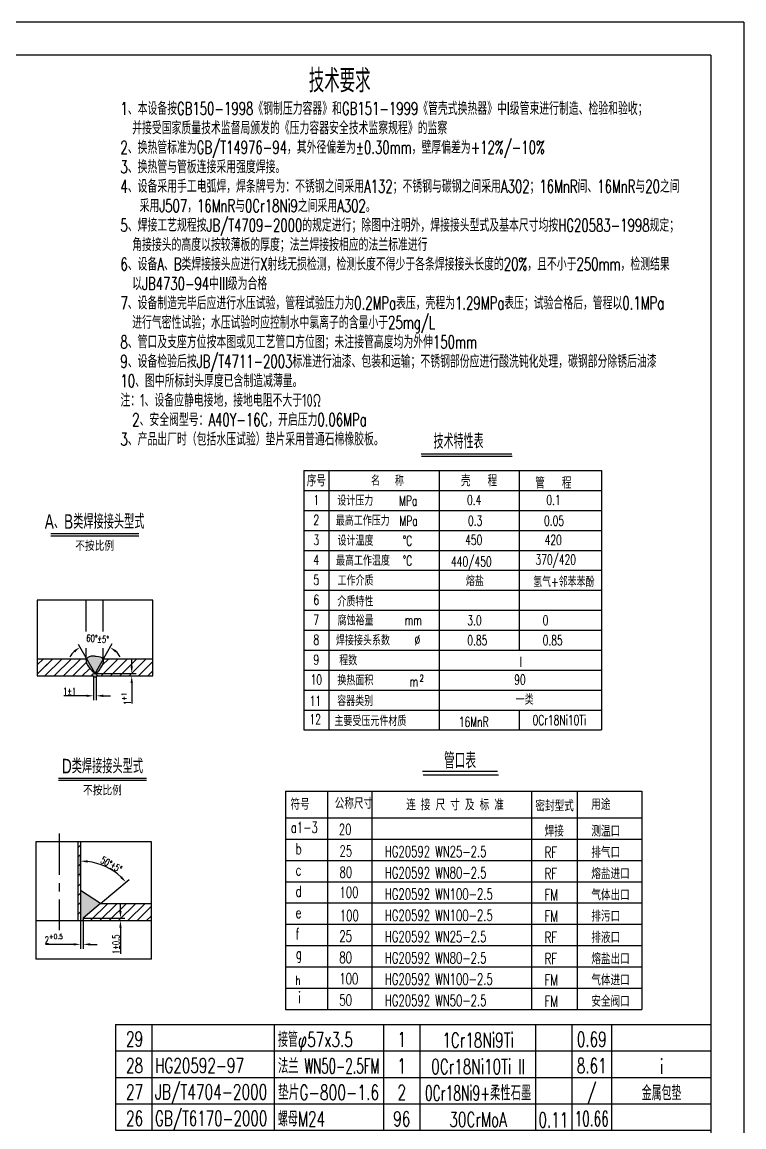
# Model space of a CAD drawing. Header units: millimetres. Extents: x -150 to 6150, y -150 to 8760.
# Drawn here: x 2876 to 6150, y 3750 to 8760 of the extents above; entities that cross this region are included whole.
import ezdxf
from ezdxf.enums import TextEntityAlignment as Align

# ---------------------------------------------------------------- set-up
doc = ezdxf.new("R2010")
doc.units = ezdxf.units.MM
doc.header["$LTSCALE"] = 150
doc.linetypes.add('CENTER', pattern=[2, 1.25, -0.25, 0.25, -0.25])
for name, color, linetype in [('1轮廓实线层', 7, 'Continuous'), ('2', 3, 'Continuous'), ('2细线层', 4, 'Continuous'), ('3中心线层', 1, 'CENTER'), ('6文字层', 3, 'Continuous'), ('图框层', 7, 'Continuous')]:
    doc.layers.add(name, color=color, linetype=linetype)
doc.styles.add('HZ', font='txt', dxfattribs={"width": 0.7, "bigfont": 'hztxt'})
doc.styles.add('PC_TEXTSTYLE', font='romans.shx', dxfattribs={"width": 0.8, "bigfont": 'hzfs.shx'})
doc.styles.get("Standard").update_dxf_attribs({"font": 'thenor.shx', "width": 0.7070000000000001, "bigfont": 'hztxt.shx'})
doc.dimstyles.get("Standard").update_dxf_attribs({"dimtxt": 0.18, "dimasz": 0.18, "dimexe": 0.18, "dimexo": 0.0625, "dimgap": 0.09, "dimtad": 0, "dimtih": 1, "dimtoh": 1, "dimdec": 4, "dimzin": 0, "dimdsep": 46, "dimtxsty": 'Standard', "dimcen": 0.09, "dimadec": 0, "dimazin": 0, "dimtfac": 1, "dimtdec": 4, "dimtofl": 0, "dimtmove": 0, "dimatfit": 3, "dimfxl": 0, "dimtolj": 1, "dimtzin": 0, "dimarcsym": 0})
pattern_1 = [(44.99999999999999, (1426.3847195424, 3355.153282677625), (-21.21320343559642, 21.21320343559642), [])]
pattern_2 = [(44.99999999999999, (1426.3847195424, 3180.067477538728), (-21.21320343559642, 21.21320343559642), [])]

# ---------------------------------------------------------------- blocks, each defined once
blk = doc.blocks.new('*D20')
at = {"layer": '6文字层', "color": 0, "lineweight": -2}
for p, q in [((3141.611759178416, 4885.855468946763), (3141.611759178416, 4975.814129428009)), ((3232.408558145849, 4763.753275850198), (3362.42285504023, 4872.848224422047))]:
    blk.add_line(p, q, dxfattribs=at)
blk.add_arc((3141.611759178416, 4687.565715324549), 268.2484141034595, 46.83901091652065, 83.16098908347917, dxfattribs=at)
at = {"layer": '6文字层', "color": 0}
for points in [[(3173.236672647691, 4948.581613095133), (3173.872898838392, 4959.229288616676), (3141.611759178416, 4955.814129428009)], [(3328.981069048897, 4886.901161005108), (3321.233434695826, 4879.569589569946), (3347.10196617785, 4859.992472228316)]]:
    blk.add_solid(points, dxfattribs=at)
at = {"layer": 'Defpoints', "color": 0}
for p in [(3218.546271512912, 4944.544882730926), (3141.611759178416, 4885.855468946763), (3232.408558145849, 4763.753275850198), (3141.611759178417, 4685.673526987194), (3153.371759178422, 4697.433526987199)]:
    blk.add_point(p, dxfattribs=at)
at = {"layer": '6文字层', "color": 0, "insert": (3281.264749181447, 4939.724773492945), "char_height": 32, "attachment_point": 5, "rotation": 331.0210460069051, "style": 'HZ'}
blk.add_mtext('\\A1;50°%%p5%%d', dxfattribs=at)
blk = doc.blocks.new('*D21')
at = {"layer": '6文字层', "color": 0, "lineweight": -2}
for p, q in [((3141.611759178416, 4685.673526987193), (3141.611759178416, 4558.075280238918)), ((3153.371759178418, 4685.673526987193), (3153.371759178418, 4558.075280238918)), ((3109.611759178416, 4578.075280238918), (2982.502425845083, 4578.075280238918)), ((3185.371759178418, 4578.075280238918), (3217.371759178418, 4578.075280238918))]:
    blk.add_line(p, q, dxfattribs=at)
at = {"layer": '6文字层', "color": 0}
for points in [[(3109.611759178416, 4583.408613572251), (3109.611759178416, 4572.741946905585), (3141.611759178416, 4578.075280238918)], [(3185.371759178418, 4583.408613572251), (3185.371759178418, 4572.741946905585), (3153.371759178418, 4578.075280238918)]]:
    blk.add_solid(points, dxfattribs=at)
at = {"layer": 'Defpoints', "color": 0}
for p in [(3141.611759178416, 4685.673526987193), (3153.371759178418, 4685.673526987193), (3153.371759178418, 4578.075280238918)]:
    blk.add_point(p, dxfattribs=at)
at = {"layer": '6文字层', "color": 0, "insert": (3019.915759178416, 4598.075280238918), "char_height": 32, "attachment_point": 5, "style": 'HZ'}
blk.add_mtext('\\A1;\\A1;2{\\H0.7x;\\S+0.5^  ;}', dxfattribs=at)
blk = doc.blocks.new('*D22')
at = {"layer": '6文字层', "color": 0, "lineweight": -2}
for p, q in [((3322.389198238437, 4729.433526987194), (3322.389198238437, 4761.433526987194)), ((3153.371759178418, 4697.433526987194), (3342.389198238437, 4697.433526987194)), ((3153.371759178418, 4685.673526987195), (3342.389198238437, 4685.673526987195)), ((3322.389198238437, 4653.673526987195), (3322.389198238437, 4535.273526987196))]:
    blk.add_line(p, q, dxfattribs=at)
at = {"layer": '6文字层', "color": 0}
for points in [[(3317.055864905103, 4729.433526987194), (3327.72253157177, 4729.433526987194), (3322.389198238437, 4697.433526987194)], [(3317.055864905103, 4653.673526987195), (3327.72253157177, 4653.673526987195), (3322.389198238437, 4685.673526987195)]]:
    blk.add_solid(points, dxfattribs=at)
at = {"layer": 'Defpoints', "color": 0}
for p in [(3153.371759178418, 4697.433526987194), (3153.371759178418, 4685.673526987195), (3322.389198238437, 4685.673526987195)]:
    blk.add_point(p, dxfattribs=at)
at = {"layer": '6文字层', "color": 0, "insert": (3302.389198238436, 4578.473526987196), "char_height": 32, "attachment_point": 5, "rotation": 90, "style": 'HZ'}
blk.add_mtext('\\A1;1%%p0.5', dxfattribs=at)
blk = doc.blocks.new('*D25')
at = {"layer": '6文字层', "color": 0}
for start, end in [(133.4253442109788, 146.850688421958), (33.14931157804217, 46.57465578902143)]:
    blk.add_arc((3207.339143112839, 5807.04165041937), 136.8803670278274, start, end, dxfattribs=at)
for points in [[(3110.058089473785, 5910.72927851343), (3116.434649058293, 5902.178415069135), (3138.898959598926, 5925.583525544806)], [(3298.243637167385, 5902.178415069135), (3304.620196751893, 5910.72927851343), (3275.779326626752, 5925.583525544807)]]:
    blk.add_solid(points, dxfattribs=at)
at = {"layer": 'Defpoints', "color": 0}
for p in [(3131.698376865016, 5938.055300684043), (3183.570116820076, 5941.842497103531), (3285.330878175338, 5942.127298118073), (3207.339143112838, 5807.041650419373), (3207.33914311284, 5807.041650419373)]:
    blk.add_point(p, dxfattribs=at)
at = {"layer": '6文字层', "color": 0, "insert": (3218.958954828103, 5963.491097636314), "char_height": 32, "attachment_point": 5, "rotation": 355.75232752284853, "style": 'HZ'}
blk.add_mtext('\\A1;60°%%p5%%d', dxfattribs=at)
blk = doc.blocks.new('*D23')
at = {"layer": '6文字层', "color": 0, "lineweight": -2}
for p, q in [((3200.549503947169, 5795.281650419374), (3200.549503947169, 5685.208232749217)), ((3212.645570124737, 5795.281650419374), (3212.645570124737, 5685.208232749217)), ((3168.549503947169, 5705.208232749217), (3065.669503947169, 5705.208232749217)), ((3244.645570124737, 5705.208232749217), (3276.645570124737, 5705.208232749217))]:
    blk.add_line(p, q, dxfattribs=at)
at = {"layer": '6文字层', "color": 0}
for points in [[(3168.549503947169, 5710.54156608255), (3168.549503947169, 5699.874899415884), (3200.549503947169, 5705.208232749217)], [(3244.645570124737, 5710.54156608255), (3244.645570124737, 5699.874899415884), (3212.645570124737, 5705.208232749217)]]:
    blk.add_solid(points, dxfattribs=at)
at = {"layer": 'Defpoints', "color": 0}
for p in [(3200.549503947169, 5795.281650419374), (3212.645570124737, 5795.281650419374), (3212.645570124737, 5705.208232749217)]:
    blk.add_point(p, dxfattribs=at)
at = {"layer": '6文字层', "color": 0, "insert": (3092.069503947169, 5725.208232749217), "char_height": 32, "attachment_point": 5, "style": 'HZ'}
blk.add_mtext('\\A1;1%%p1', dxfattribs=at)
blk = doc.blocks.new('*D24')
at = {"layer": '6文字层', "color": 0, "lineweight": -2}
for p, q in [((3373.662346496184, 5839.041650419374), (3373.662346496184, 5871.041650419374)), ((3207.339143112838, 5807.041650419374), (3393.662346496184, 5807.041650419374)), ((3212.645570124737, 5795.281650419374), (3393.662346496184, 5795.281650419374)), ((3373.662346496184, 5763.281650419374), (3373.662346496184, 5670.257650419372))]:
    blk.add_line(p, q, dxfattribs=at)
at = {"layer": '6文字层', "color": 0}
for points in [[(3368.329013162851, 5839.041650419374), (3378.995679829517, 5839.041650419374), (3373.662346496184, 5807.041650419374)], [(3368.329013162851, 5763.281650419374), (3378.995679829517, 5763.281650419374), (3373.662346496184, 5795.281650419374)]]:
    blk.add_solid(points, dxfattribs=at)
at = {"layer": 'Defpoints', "color": 0}
for p in [(3207.339143112838, 5807.041650419374), (3212.645570124737, 5795.281650419374), (3373.662346496184, 5795.281650419374)]:
    blk.add_point(p, dxfattribs=at)
at = {"layer": '6文字层', "color": 0, "insert": (3353.662346496183, 5692.177650419373), "char_height": 32, "attachment_point": 5, "rotation": 90, "style": 'HZ'}
blk.add_mtext('\\A1;\\A1;1{\\H0.7x;\\S+1^  ;}', dxfattribs=at)
blk = doc.blocks.new('PC_MXB_BLOCK')
at = {"layer": '1轮廓实线层'}
for p, q in [((-180, 8), (-180, 0)), ((0, 8), (0, 0))]:
    blk.add_line(p, q, dxfattribs=at)
at = {"layer": '2细线层'}
for p, q in [((-180, 8), (0, 8)), ((-169, 8), (-169, 0)), ((-132, 8), (-132, 0)), ((-99, 8), (-99, 0)), ((-88, 8), (-88, 0)), ((-53, 8), (-53, 0)), ((-42, 8), (-42, 0)), ((-30, 8), (-30, 0)), ((-180, 0), (0, 0))]:
    blk.add_line(p, q, dxfattribs=at)
at = {"layer": '6文字层', "style": 'PC_TEXTSTYLE'}
for tag, width, p, p2 in [('序号', 0.7691821412910099, (-178.381729678601, 1.348885681267234), (-170.0882707492356, 1.348885681267234)), ('代号', 3.147730039833859, (-168.0468040277006, 1.348885681267234), (-134.1074177566207, 1.348885681267234)), ('名称', 2.802424335372611, (-130.8666991322458, 1.195475967014261), (-100.2758790357279, 1.195475967014261)), ('数量', 0.8174486364448815, (-97.88330074551823, 1.195475967014261), (-88.9965819057511, 1.195475967014261)), ('材料', 2.943328368291708, (-86.43310534086368, 1.010341638648811), (-54.30419914243191, 1.010341638648811)), ('单重', 0.8540383451204607, (-52.20750697209508, 0.8871421990031365), (-42.99911333015268, 0.8871421990031365)), ('总重', 0.958887548135068, (-41.19507323250889, 1.265572583556576), (-30.85617679766642, 1.265572583556576)), ('备注', 2.494074276313303, (-28.60888357640226, 1.024654073362427), (-1.161719634597944, 1.024654073362427))]:
    blk.add_attdef(tag, text='', height=4.5, dxfattribs=dict(at, width=width)).set_placement(p, p2, align=Align.FIT)

msp = doc.modelspace()

# ---------------------------------------------------------------- hatches: boundary and pattern name
at = {"layer": '6文字层'}
h = msp.add_hatch(color=256, dxfattribs=at)
edge = h.paths.add_edge_path()
edge.add_spline(control_points=[(3169.049418254195, 5873.361399282377), (3166.76725848611, 5869.624735944683), (3164.214776279066, 5856.443962908646), (3177.791608047355, 5838.05863036927), (3190.099930052817, 5818.847910370503), (3202.637046790285, 5810.261876963707), (3207.339143112838, 5807.041650419372)], knot_values=[0, 3.154809746774845e-12, 3.154809746774845e-12, 3.154809746774845e-12, 10.98771302971859, 30.44278948806231, 53.94810803514863, 68.05455141981783, 68.05455141981783, 68.05455141981783, 68.05455141981783], degree=3, periodic=0)
edge.add_line((3207.339143112838, 5807.041650419373), (3169.049418254193, 5873.361399282377))
edge = h.paths.add_edge_path()
edge.add_spline(control_points=[(3207.339143112838, 5807.041650419372), (3210.559031074537, 5808.488476562445), (3221.086318450803, 5813.218813385588), (3232.552914130906, 5829.954223811401), (3243.752666211831, 5848.320883568466), (3247.646105797292, 5866.423998249694), (3244.848063294298, 5872.009005910719)], knot_values=[134.8898861824993, 134.8898861824993, 134.8898861824993, 134.8898861824993, 143.6362195241106, 163.4856527653898, 182.7210368270611, 200.893721919839, 200.8937219198524, 200.8937219198524, 200.8937219198524], degree=3, periodic=0)
edge.add_line((3244.848063294302, 5872.009005910712), (3207.33914311284, 5807.041650419374))
h = msp.add_hatch(color=256, dxfattribs=at)
edge = h.paths.add_edge_path()
edge.add_spline(control_points=[(3169.049418254195, 5873.361399282377), (3166.76725848611, 5869.624735944683), (3164.214776279066, 5856.443962908646), (3177.791608047355, 5838.05863036927), (3190.099930052817, 5818.847910370503), (3202.637046790285, 5810.261876963707), (3207.339143112838, 5807.041650419372)], knot_values=[0, 3.154809746774845e-12, 3.154809746774845e-12, 3.154809746774845e-12, 10.98771302971859, 30.44278948806231, 53.94810803514863, 68.05455141981783, 68.05455141981783, 68.05455141981783, 68.05455141981783], degree=3, periodic=0)
edge.add_line((3207.339143112838, 5807.041650419373), (3169.049418254193, 5873.361399282377))
edge = h.paths.add_edge_path()
edge.add_spline(control_points=[(3207.339143112838, 5807.041650419372), (3210.559031074537, 5808.488476562445), (3221.086318450803, 5813.218813385588), (3232.552914130906, 5829.954223811401), (3243.752666211831, 5848.320883568466), (3247.646105797292, 5866.423998249694), (3244.848063294298, 5872.009005910719)], knot_values=[134.8898861824993, 134.8898861824993, 134.8898861824993, 134.8898861824993, 143.6362195241106, 163.4856527653898, 182.7210368270611, 200.893721919839, 200.8937219198524, 200.8937219198524, 200.8937219198524], degree=3, periodic=0)
edge.add_line((3244.848063294302, 5872.009005910712), (3207.33914311284, 5807.041650419374))
h = msp.add_hatch(color=256, dxfattribs=at)
edge = h.paths.add_edge_path()
edge.add_spline(control_points=[(3244.848063294296, 5872.009005910723), (3240.52022484832, 5880.64754905314), (3217.460461090204, 5882.071985846308), (3193.291728434715, 5886.85014785604), (3174.271828213261, 5881.912241384382), (3169.049418254197, 5873.361399282378)], knot_values=[68.05455141981466, 68.0545514198281, 68.0545514198281, 68.0545514198281, 96.162932592379, 109.7460102995851, 134.8898861825096, 134.8898861825127, 134.8898861825127, 134.8898861825127], degree=3, periodic=0)
edge.add_line((3169.049418254195, 5873.361399282378), (3207.33914311284, 5807.041650419371))
edge.add_line((3207.33914311284, 5807.041650419372), (3244.848063294306, 5872.009005910718))
edge = h.paths.add_edge_path()
edge.add_spline(control_points=[(3207.33914311284, 5807.041650419372), (3201.358673447177, 5806.104193845724), (3188.146149773702, 5804.0330910955), (3204.871093665251, 5782.843806320326), (3221.662719987448, 5799.482275007956), (3211.919337473926, 5804.624418401433), (3207.33914311284, 5807.041650419372)], knot_values=[0, 0, 0, 0, 11.63054612352835, 25.6951167021051, 37.4576255463491, 47.89198801582724, 47.89198801582724, 47.89198801582724, 47.89198801582724], degree=3, periodic=0)
h = msp.add_hatch(color=256, dxfattribs=at)
edge = h.paths.add_edge_path()
edge.add_spline(control_points=[(3244.848063294296, 5872.009005910723), (3240.52022484832, 5880.64754905314), (3217.460461090204, 5882.071985846308), (3193.291728434715, 5886.85014785604), (3174.271828213261, 5881.912241384382), (3169.049418254197, 5873.361399282378)], knot_values=[68.05455141981466, 68.0545514198281, 68.0545514198281, 68.0545514198281, 96.162932592379, 109.7460102995851, 134.8898861825096, 134.8898861825127, 134.8898861825127, 134.8898861825127], degree=3, periodic=0)
edge.add_line((3169.049418254195, 5873.361399282378), (3207.33914311284, 5807.041650419371))
edge.add_line((3207.33914311284, 5807.041650419372), (3244.848063294306, 5872.009005910718))
edge = h.paths.add_edge_path()
edge.add_spline(control_points=[(3207.33914311284, 5807.041650419372), (3201.358673447177, 5806.104193845724), (3188.146149773702, 5804.0330910955), (3204.871093665251, 5782.843806320326), (3221.662719987448, 5799.482275007956), (3211.919337473926, 5804.624418401433), (3207.33914311284, 5807.041650419372)], knot_values=[0, 0, 0, 0, 11.63054612352835, 25.6951167021051, 37.4576255463491, 47.89198801582724, 47.89198801582724, 47.89198801582724, 47.89198801582724], degree=3, periodic=0)
h = msp.add_hatch(dxfattribs=at)
h.set_pattern_fill('ANSI31', color=256, scale=240, style=0)
h.set_pattern_definition(pattern_1)
edge = h.paths.add_edge_path()
edge.add_line((3129.851759178418, 4860.759332126089), (3141.611759178417, 4860.759332126089))
edge.add_line((3141.611759178416, 4860.759332126089), (3141.611759178416, 5060.941274085658))
edge.add_spline(control_points=[(3141.611759178416, 5060.941274085659), (3137.685686123052, 5059.79747687192), (3133.759613067686, 5058.65367965818), (3129.851759178418, 5057.488075459933)], knot_values=[0, 0, 0, 0, 19.79579985092745, 19.79579985092745, 19.79579985092745, 19.79579985092745], degree=3, periodic=0)
edge.add_line((3129.851759178418, 5057.488075459933), (3129.851759178418, 4860.759332126089))
h = msp.add_hatch(dxfattribs=at)
h.set_pattern_fill('ANSI31', color=256, scale=240, style=0)
h.set_pattern_definition(pattern_1)
edge = h.paths.add_edge_path()
edge.add_line((3129.851759178418, 4860.759332126089), (3141.611759178417, 4860.759332126089))
edge.add_line((3141.611759178416, 4860.759332126089), (3141.611759178416, 5060.941274085658))
edge.add_spline(control_points=[(3141.611759178416, 5060.941274085659), (3137.685686123052, 5059.79747687192), (3133.759613067686, 5058.65367965818), (3129.851759178418, 5057.488075459933)], knot_values=[0, 0, 0, 0, 19.79579985092745, 19.79579985092745, 19.79579985092745, 19.79579985092745], degree=3, periodic=0)
edge.add_line((3129.851759178418, 5057.488075459933), (3129.851759178418, 4860.759332126089))
h = msp.add_hatch(dxfattribs=at)
h.set_pattern_fill('ANSI31', color=256, scale=240, style=0)
h.set_pattern_definition(pattern_2)
edge = h.paths.add_edge_path()
edge.add_line((3129.851759178418, 4685.673526987193), (3141.611759178417, 4685.673526987193))
edge.add_line((3141.611759178416, 4685.673526987193), (3141.611759178416, 4885.855468946762))
edge.add_spline(control_points=[(3141.611759178416, 4885.855468946762), (3137.685686123052, 4884.711671733024), (3133.759613067686, 4883.567874519284), (3129.851759178418, 4882.402270321038)], knot_values=[0, 0, 0, 0, 19.79579985092745, 19.79579985092745, 19.79579985092745, 19.79579985092745], degree=3, periodic=0)
edge.add_line((3129.851759178418, 4882.402270321038), (3129.851759178418, 4685.673526987193))
h = msp.add_hatch(dxfattribs=at)
h.set_pattern_fill('ANSI31', color=256, scale=240, style=0)
h.set_pattern_definition(pattern_2)
edge = h.paths.add_edge_path()
edge.add_line((3129.851759178418, 4685.673526987193), (3141.611759178417, 4685.673526987193))
edge.add_line((3141.611759178416, 4685.673526987193), (3141.611759178416, 4885.855468946762))
edge.add_spline(control_points=[(3141.611759178416, 4885.855468946762), (3137.685686123052, 4884.711671733024), (3133.759613067686, 4883.567874519284), (3129.851759178418, 4882.402270321038)], knot_values=[0, 0, 0, 0, 19.79579985092745, 19.79579985092745, 19.79579985092745, 19.79579985092745], degree=3, periodic=0)
edge.add_line((3129.851759178418, 4882.402270321038), (3129.851759178418, 4685.673526987193))
msp.add_hatch(color=256, dxfattribs=at).paths.add_polyline_path([(3141.611759178418, 4685.673526987193), (3153.371759178418, 4685.673526987193), (3153.371759178419, 4697.433526987194), (3232.40855814585, 4763.753275850198), (3141.611759178416, 4822.742874741939)])
msp.add_hatch(color=256, dxfattribs=at).paths.add_polyline_path([(3141.611759178418, 4685.673526987193), (3153.371759178418, 4685.673526987193), (3153.371759178419, 4697.433526987194), (3232.40855814585, 4763.753275850198), (3141.611759178416, 4822.742874741939)])

# ---------------------------------------------------------------- linework, layer by layer
at = {"layer": '1轮廓实线层'}
for q in [(0, 8610), (6000, 0)]:
    msp.add_line((6000, 8610), q, dxfattribs=at)
at = {"layer": '2细线层'}
for q in [(-150, 8760), (6150, -150)]:
    msp.add_line((6150, 8760), q, dxfattribs=at)
at = {"layer": '3中心线层'}
msp.add_line((3045.21952508937, 5080.927351975514), (3045.21952508937, 4642.999208977837), dxfattribs=at)
msp.add_line((3045.21952508937, 5080.927351975514), (3045.21952508937, 4642.999208977837), dxfattribs=at)
at = {"layer": '6文字层'}
for p, q in [((4686.099087706304, 6801.596117246169), (5096.92022861295, 6801.596117246169)), ((4688.014811680425, 6792.024248117606), (5098.835952587071, 6792.024248117606)), ((4154.185057617156, 6726.743783146068), (5504.114671694717, 6726.743783146068)), ((4154.185057617156, 6726.743783146068), (4154.185057617174, 5550.178526905896)), ((4267.316332255635, 6726.743783146068), (4267.316332255653, 5550.178526905896)), ((4767.885586298324, 6726.743783146068), (4767.885586298324, 5550.178526905896)), ((5131.162286739891, 6726.743783146068), (5131.162286739891, 6002.703625459812)), ((5504.114671694717, 6726.743783146068), (5504.114671694717, 5550.178526905896)), ((4154.185057617156, 6636.238763435285), (5504.114671694717, 6636.238763435285)), ((4154.185057617156, 6545.733743724502), (5504.114671694717, 6545.733743724502)), ((3006.201694775255, 6441.13236961903), (3405.70789568721, 6441.13236961903)), ((3006.201694775255, 6441.13236961903), (3405.70789568721, 6441.13236961903)), ((3006.201694775255, 6431.028162483275), (3405.70789568721, 6431.028162483275)), ((4154.185057617156, 6455.228724013718), (5504.114671694717, 6455.228724013718)), ((4154.185057617156, 6364.723704302935), (5504.114671694717, 6364.723704302935)), ((4154.185057617156, 6274.218684592152), (5504.114671694717, 6274.218684592152)), ((4154.185057617156, 6183.713664881369), (5504.114671694717, 6183.713664881379)), ((3469.335186840622, 6138.152389706794), (2945.182737950985, 6138.152389706794)), ((2945.182737950985, 6138.152389706794), (2945.182737950984, 5795.281650419372)), ((2945.182737950985, 6138.152389706794), (2945.182737950984, 5795.281650419372)), ((3167.027065063754, 5997.23478558517), (3167.027065063755, 6138.152389706794)), ((3244.848063294317, 5997.23478558517), (3244.848063294317, 6138.152389706794)), ((3469.335186840622, 5795.281650419372), (3469.335186840622, 6138.152389706794)), ((3469.335186840622, 5795.281650419372), (3469.335186840622, 6138.152389706794)), ((4154.185057617156, 6093.208645170596), (5504.114671694717, 6093.208645170596)), ((4154.185057617156, 6002.703625459812), (5504.114671694717, 6002.703625459812)), ((5131.162286739891, 6002.703625459812), (5131.162286739891, 5912.198605749029)), ((3207.339143112838, 5807.041650419373), (3131.698376865016, 5938.055300684042)), ((3207.339143112838, 5807.041650419373), (3131.698376865016, 5938.055300684042)), ((3167.027065063754, 5868.705935885124), (3167.027065063754, 5920.569946311052)), ((3207.33914311284, 5807.041650419373), (3285.330878175338, 5942.127298118073)), ((3207.33914311284, 5807.041650419373), (3285.330878175338, 5942.127298118073)), ((3244.848063294317, 5872.009005910738), (3244.848063294317, 5920.569946311052)), ((4154.185057617156, 5912.198605749029), (5504.114671694717, 5912.198605749029)), ((2945.182737950985, 5803.074914245378), (3015.469222987988, 5873.361399282381)), ((2945.182737950985, 5873.361399282381), (3169.049418254197, 5873.361399282381)), ((2945.182737950985, 5845.501321116569), (2973.042816116794, 5873.361399282381)), ((2968.864446379204, 5826.756622673598), (3015.469222987988, 5873.361399282381)), ((2968.864446379204, 5873.361399282381), (3169.049418254197, 5873.361399282381)), ((2968.864446379204, 5869.183029544791), (2973.042816116794, 5873.361399282381)), ((2979.815880996172, 5795.281650419373), (3057.89562985918, 5873.361399282381)), ((2979.815880996172, 5795.281650419373), (3057.89562985918, 5873.361399282381)), ((3022.242287867365, 5795.281650419373), (3100.322036730372, 5873.361399282381)), ((3022.242287867365, 5795.281650419373), (3100.322036730372, 5873.361399282381)), ((3064.668694738558, 5795.281650419372), (3142.748443601566, 5873.361399282381)), ((3064.668694738558, 5795.281650419372), (3142.748443601566, 5873.361399282381)), ((3234.374322223331, 5795.281650419373), (3312.454071086338, 5873.361399282381)), ((3234.374322223331, 5795.281650419373), (3312.454071086338, 5873.361399282381)), ((3240.188895201371, 5843.522630268608), (3270.027664215144, 5873.361399282381)), ((3240.188895201371, 5843.522630268608), (3270.027664215144, 5873.361399282381)), ((3244.037928835491, 5873.361399282381), (3469.335186840622, 5873.361399282381)), ((3244.037928835491, 5873.361399282381), (3453.091465816745, 5873.361399282381)), ((3276.800729094522, 5795.281650419372), (3354.880477957531, 5873.361399282381)), ((3276.800729094522, 5795.281650419372), (3354.880477957531, 5873.361399282381)), ((3319.227135965713, 5795.281650419372), (3397.306884828723, 5873.361399282381)), ((3319.227135965713, 5795.281650419372), (3397.306884828723, 5873.361399282381)), ((3361.653542836909, 5795.281650419373), (3439.733291699914, 5873.361399282381)), ((3361.653542836909, 5795.281650419373), (3439.733291699914, 5873.361399282381)), ((3107.09510160975, 5795.281650419373), (3167.296307134079, 5855.482855943702)), ((3107.09510160975, 5795.281650419373), (3167.296307134079, 5855.482855943702)), ((3149.521508480943, 5795.281650419373), (3183.543852648793, 5829.303994587222)), ((3149.521508480943, 5795.281650419373), (3183.543852648793, 5829.303994587222)), ((3404.0799497081, 5795.281650419373), (3469.335186840622, 5860.536887551895)), ((3446.506356579293, 5795.281650419373), (3469.335186840622, 5818.110480680703)), ((4154.185057617156, 5821.693586038246), (5504.114671694717, 5821.693586038246)), ((2945.182737950985, 5795.281650419372), (3196.393218289235, 5795.281650419373)), ((2968.864446379204, 5795.281650419372), (3196.393218289235, 5795.281650419373)), ((3191.947915352135, 5795.281650419373), (3195.61364656064, 5798.947381627878)), ((3191.947915352135, 5795.281650419373), (3195.61364656064, 5798.947381627878)), ((3202.948113155115, 5806.281848222352), (3205.186035425643, 5808.519770492881)), ((3202.948113155115, 5806.281848222352), (3205.186035425643, 5808.519770492881)), ((3212.645570124737, 5795.281650419373), (3469.335186840622, 5795.281650419373)), ((3212.645570124737, 5795.281650419373), (3453.091465816745, 5795.281650419373)), ((3446.506356579293, 5795.281650419373), (3453.091465816745, 5801.866759656826)), ((4154.185057617174, 5731.188566327463), (5504.114671694717, 5731.188566327463)), ((4154.185057617174, 5640.68354661668), (5504.114671694717, 5640.68354661668)), ((5131.162286739891, 5640.68354661667), (5131.162286739891, 5550.178526905887)), ((4154.185057617174, 5550.178526905896), (5504.114671694717, 5550.178526905896)), ((4692.600302440565, 5363.967611871804), (5033.231877235694, 5363.967611871804)), ((3041.781911942256, 5332.098950509368), (3441.28811285421, 5332.098950509368)), ((3041.781911942256, 5332.098950509368), (3441.28811285421, 5332.098950509368)), ((3041.781911942256, 5321.994743373612), (3441.28811285421, 5321.994743373612)), ((4696.090243827045, 5346.528650091594), (5036.721818622173, 5346.528650091594)), ((4070.840514470283, 5272.146543197854), (5686.523051612744, 5272.146543197854)), ((4070.840514470283, 5272.146543197854), (4070.840514470282, 4283.32436178617)), ((4261.539692189257, 5272.146543197854), (4261.539692189254, 4283.32436178617)), ((4463.285488663718, 5272.146543197854), (4463.285488663718, 4283.32436178617)), ((5186.813914086891, 5272.146543197854), (5186.813914086891, 4283.32436178617)), ((5394.493369532434, 5272.146543197854), (5394.493369532433, 4283.32436178617)), ((5686.523051612744, 5272.146543197854), (5686.523051612744, 4283.32436178617)), ((4070.840514470283, 5151.558472293998), (5686.523051612744, 5151.558472293998)), ((3463.556303709745, 5043.342921427517), (2939.403854820107, 5043.342921427517)), ((3463.556303709745, 5043.342921427517), (2939.403854820107, 5043.342921427517)), ((2939.403854820107, 5043.342921427517), (2939.403854820107, 4510.463696630311)), ((2939.403854820107, 5043.342921427517), (2939.403854820107, 4510.463696630311)), ((3129.851759178418, 5043.342921427517), (3129.851759178418, 4685.673526987195)), ((3129.851759178418, 5043.342921427517), (3129.851759178418, 4685.673526987195)), ((3141.611759178417, 5043.342921427517), (3141.611759178417, 4685.673526987195)), ((3141.611759178417, 5043.342921427517), (3141.611759178417, 4685.673526987195)), ((3463.556303709745, 4685.673526987195), (3463.556303709745, 5043.342921427517)), ((3463.556303709745, 4510.463696630311), (3463.556303709745, 5043.342921427517)), ((4070.840514470283, 5055.088015570898), (5686.523051612744, 5055.088015570898)), ((4070.840514470283, 4958.61755884781), (5686.523051612744, 4958.61755884781)), ((4070.840514470283, 4862.147102124723), (5686.523051612744, 4862.147102124723)), ((3232.408558145846, 4763.753275850202), (3141.611759178417, 4822.742874741939)), ((3232.408558145846, 4763.753275850202), (3141.611759178417, 4822.742874741939)), ((3232.408558145849, 4763.753275850197), (3153.371759178423, 4697.433526987198)), ((3232.408558145849, 4763.753275850197), (3153.371759178423, 4697.433526987198)), ((3186.549210218023, 4685.673526987195), (3264.628959081032, 4763.753275850202)), ((3186.549210218023, 4685.673526987195), (3264.628959081032, 4763.753275850202)), ((3228.975617089217, 4685.673526987195), (3307.055365952225, 4763.753275850202)), ((3228.975617089217, 4685.673526987195), (3307.055365952225, 4763.753275850202)), ((3232.408558145853, 4763.753275850202), (3463.556303709745, 4763.753275850202)), ((3232.408558145853, 4763.753275850202), (3463.556303709745, 4763.753275850202)), ((3271.402023960409, 4685.673526987195), (3349.481772823417, 4763.753275850202)), ((3271.402023960409, 4685.673526987195), (3349.481772823417, 4763.753275850202)), ((3313.828430831603, 4685.673526987195), (3391.90817969461, 4763.753275850202)), ((3313.828430831603, 4685.673526987195), (3391.90817969461, 4763.753275850202)), ((3356.254837702795, 4685.673526987193), (3434.334586565803, 4763.753275850202)), ((3356.254837702795, 4685.673526987193), (3434.334586565803, 4763.753275850202)), ((4070.840514470283, 4765.676645401623), (5686.523051612744, 4765.676645401623)), ((3153.371759178418, 4694.922482818781), (3168.977964352378, 4710.528687992742)), ((3153.371759178418, 4694.922482818781), (3168.977964352378, 4710.528687992742)), ((3398.681244573989, 4685.673526987193), (3463.556303709745, 4750.548586122952)), ((3398.681244573989, 4685.673526987193), (3463.556303709745, 4750.548586122952)), ((2939.403854820107, 4685.673526987193), (3463.556303709745, 4685.673526987195)), ((2939.403854820107, 4685.673526987193), (3463.556303709745, 4685.673526987195)), ((3153.371759178418, 4697.433526987194), (3153.371759178418, 4685.673526987195)), ((3153.371759178418, 4697.433526987194), (3153.371759178418, 4685.673526987195)), ((3441.107651445181, 4685.673526987195), (3463.556303709745, 4708.122179251758)), ((3441.107651445181, 4685.673526987195), (3463.556303709745, 4708.122179251758)), ((4070.840514470283, 4669.206188678537), (5686.523051612744, 4669.206188678537)), ((4070.840514470283, 4572.73573195544), (5686.523051612744, 4572.73573195544)), ((3463.556303709745, 4510.463696630311), (2939.403854820107, 4510.463696630311)), ((3463.556303709745, 4510.463696630311), (2939.403854820107, 4510.463696630311)), ((4070.840514470283, 4476.265275232354), (5686.523051612744, 4476.265275232354)), ((4070.840514470283, 4379.794818509257), (5686.523051612744, 4379.794818509257)), ((4070.840514470283, 4283.32436178617), (5686.523051612744, 4283.32436178617))]:
    msp.add_line(p, q, dxfattribs=at)
for points in [[(3207.339143112838, 5807.041650419373), (3193.855287252656, 5817.275600970906), (3176.455287252656, 5839.475600970907), (3166.255287252656, 5860.475600970907), (3169.049418254197, 5873.361399282381), (3196.855287252656, 5885.075600970908), (3213.055287252655, 5883.275600970906), (3244.848063294302, 5872.009005910711), (3243.055287252655, 5850.275600970906), (3232.255287252656, 5829.875600970907), (3216.655287252655, 5811.875600970907), (3207.339143112838, 5807.041650419373)], [(3207.339143112838, 5807.041650419373), (3193.855287252656, 5817.275600970906), (3176.455287252656, 5839.475600970907), (3166.255287252656, 5860.475600970907), (3169.049418254197, 5873.361399282381), (3196.855287252656, 5885.075600970908), (3213.055287252655, 5883.275600970906), (3244.848063294302, 5872.009005910711), (3243.055287252655, 5850.275600970906), (3232.255287252656, 5829.875600970907), (3216.655287252655, 5811.875600970907), (3207.339143112838, 5807.041650419373)], [(3207.33914311284, 5807.041650419373), (3194.455287252656, 5801.675600970908), (3206.025867714524, 5789.388568889013), (3216.655287252655, 5798.675600970908), (3207.33914311284, 5807.041650419373)], [(3207.33914311284, 5807.041650419373), (3194.455287252656, 5801.675600970908), (3206.025867714524, 5789.388568889013), (3216.655287252655, 5798.675600970908), (3207.33914311284, 5807.041650419373)]]:
    msp.add_spline(points, degree=3, dxfattribs=at)

# ---------------------------------------------------------------- block references
at = {"layer": '图框层'}
ref = msp.add_blockref('PC_MXB_BLOCK', (6000, 4095), dxfattribs=dict(at, xscale=15, yscale=15, zscale=15))
ref.add_attrib('材料', '1Cr18Ni9Ti', dxfattribs={"layer": '6文字层', "height": 67.5, "style": 'PC_TEXTSTYLE', "width": 0.667}).set_placement((4944.470216375283, 4110.155124579732), align=Align.CENTER)
ref.add_attrib('序号', '29', dxfattribs={"layer": '6文字层', "height": 67.5, "style": 'PC_TEXTSTYLE', "width": 0.667}).set_placement((3386.474996791226, 4115.233285219008), align=Align.CENTER)
ref.add_attrib('名称', '接管φ57x3.5', (4036.999513016313, 4112.932139505214), dxfattribs={"layer": '6文字层', "height": 67.5, "style": 'PC_TEXTSTYLE', "width": 0.667})
ref.add_attrib('数量', '1', dxfattribs={"layer": '6文字层', "height": 67.5, "style": 'PC_TEXTSTYLE', "width": 0.667}).set_placement((4598.40088011548, 4112.932139505214), align=Align.CENTER)
ref.add_attrib('总重', '0.69', dxfattribs={"layer": '6文字层', "height": 67.5, "style": 'PC_TEXTSTYLE', "width": 0.667}).set_placement((5459.615624773685, 4113.983588753349), align=Align.CENTER)
ref = msp.add_blockref('PC_MXB_BLOCK', (6000, 3975), dxfattribs=dict(at, xscale=15, yscale=15, zscale=15))
ref.add_attrib('材料', '0Cr18Ni10Ti II', dxfattribs={"layer": '6文字层', "height": 67.5, "style": 'PC_TEXTSTYLE', "width": 0.667}).set_placement((4944.470216375283, 3990.155124579732), align=Align.CENTER)
ref.add_attrib('代号', 'HG20592-97', (3479.297939584491, 3995.233285219008), dxfattribs={"layer": '6文字层', "height": 67.5, "style": 'PC_TEXTSTYLE', "width": 0.667})
ref.add_attrib('序号', '28', dxfattribs={"layer": '6文字层', "height": 67.5, "style": 'PC_TEXTSTYLE', "width": 0.667}).set_placement((3386.474996791226, 3995.233285219008), align=Align.CENTER)
ref.add_attrib('名称', '法兰 WN50-2.5FM', dxfattribs={"layer": '6文字层', "height": 67.5, "style": 'PC_TEXTSTYLE', "width": 0.533339329204545}).set_placement((4036.999513016313, 3992.932139505214), (4495.86181446408, 3992.932139505214), align=Align.FIT)
ref.add_attrib('数量', '1', dxfattribs={"layer": '6文字层', "height": 67.5, "style": 'PC_TEXTSTYLE', "width": 0.667}).set_placement((4598.40088011548, 3992.932139505214), align=Align.CENTER)
ref.add_attrib('备注', 'i', dxfattribs={"layer": '6文字层', "height": 67.5, "style": 'PC_TEXTSTYLE', "width": 0.667}).set_placement((5776.720475917498, 3990.369811100436), align=Align.CENTER)
ref.add_attrib('总重', '8.61', dxfattribs={"layer": '6文字层', "height": 67.5, "style": 'PC_TEXTSTYLE', "width": 0.667}).set_placement((5459.615624773685, 3993.983588753349), align=Align.CENTER)
ref = msp.add_blockref('PC_MXB_BLOCK', (6000, 3855), dxfattribs=dict(at, xscale=15, yscale=15, zscale=15))
ref.add_attrib('材料', '0Cr18Ni9+柔性石墨', dxfattribs={"layer": '6文字层', "height": 67.5, "style": 'PC_TEXTSTYLE', "width": 0.5727563923319743}).set_placement((4703.503419887045, 3870.155124579732), (5185.437012863521, 3870.155124579732), align=Align.FIT)
ref.add_attrib('代号', 'JB/T4704-2000', dxfattribs={"layer": '6文字层', "height": 67.5, "style": 'PC_TEXTSTYLE', "width": 0.6138907077456315}).set_placement((3479.297939584491, 3875.233285219008), (3988.38873365069, 3875.233285219008), align=Align.FIT)
ref.add_attrib('序号', '27', dxfattribs={"layer": '6文字层', "height": 67.5, "style": 'PC_TEXTSTYLE', "width": 0.667}).set_placement((3386.474996791226, 3875.233285219008), align=Align.CENTER)
ref.add_attrib('名称', '垫片G-800-1.6', dxfattribs={"layer": '6文字层', "height": 67.5, "style": 'PC_TEXTSTYLE', "width": 0.6298110019871319}).set_placement((4036.999513016313, 3872.932139505214), (4495.86181446408, 3872.932139505214), align=Align.FIT)
ref.add_attrib('数量', '2', dxfattribs={"layer": '6文字层', "height": 67.5, "style": 'PC_TEXTSTYLE', "width": 0.667}).set_placement((4598.40088011548, 3872.932139505214), align=Align.CENTER)
ref.add_attrib('备注', '金属包垫', dxfattribs={"layer": '6文字层', "height": 67.5, "style": 'PC_TEXTSTYLE', "width": 0.667}).set_placement((5776.720475917498, 3870.369811100436), align=Align.CENTER)
ref.add_attrib('总重', '/', dxfattribs={"layer": '6文字层', "height": 67.5, "style": 'PC_TEXTSTYLE', "width": 0.667}).set_placement((5459.615624773685, 3873.983588753349), align=Align.CENTER)
ref = msp.add_blockref('PC_MXB_BLOCK', (6000, 3735), dxfattribs=dict(at, xscale=15, yscale=15, zscale=15))
ref.add_attrib('材料', '30CrMoA', dxfattribs={"layer": '6文字层', "height": 67.5, "style": 'PC_TEXTSTYLE', "width": 0.667}).set_placement((4944.470216375283, 3750.155124579732), align=Align.CENTER)
ref.add_attrib('代号', 'GB/T6170-2000', dxfattribs={"layer": '6文字层', "height": 67.5, "style": 'PC_TEXTSTYLE', "width": 0.6022197817428631}).set_placement((3479.297939584491, 3755.233285219008), (3988.38873365069, 3755.233285219008), align=Align.FIT)
ref.add_attrib('序号', '26', dxfattribs={"layer": '6文字层', "height": 67.5, "style": 'PC_TEXTSTYLE', "width": 0.667}).set_placement((3386.474996791226, 3755.233285219008), align=Align.CENTER)
ref.add_attrib('名称', '螺母M24', (4036.999513016313, 3752.932139505214), dxfattribs={"layer": '6文字层', "height": 67.5, "style": 'PC_TEXTSTYLE', "width": 0.667})
ref.add_attrib('数量', '96', dxfattribs={"layer": '6文字层', "height": 67.5, "style": 'PC_TEXTSTYLE', "width": 0.667}).set_placement((4598.40088011548, 3752.932139505214), align=Align.CENTER)
ref.add_attrib('单重', '0.11', dxfattribs={"layer": '6文字层', "height": 67.5, "style": 'PC_TEXTSTYLE', "width": 0.667}).set_placement((5285.950347733142, 3748.307132985047), align=Align.CENTER)
ref.add_attrib('总重', '10.66', dxfattribs={"layer": '6文字层', "height": 67.5, "style": 'PC_TEXTSTYLE', "width": 0.5545768202597496}).set_placement((5382.073901512366, 3753.983588753349), (5537.157348035003, 3753.983588753349), align=Align.FIT)

# ---------------------------------------------------------------- texts
at = {"layer": '2', "width": 0.699999988079071}
for s, p in [('A、B类焊接接头型式', (3205.377500246558, 6462.4013469649)), ('D类焊接接头型式', (3240.957717413558, 5353.367927855237))]:
    msp.add_text(s, height=66.00008457899095, dxfattribs=at).set_placement(p, align=Align.CENTER)
at = {"layer": '2'}
for p in [(3205.377500246558, 6362.552003463766), (3240.957717413558, 5253.518584354103)]:
    msp.add_text('不按比例', height=44.00005638599396, dxfattribs=at).set_placement(p, align=Align.CENTER)
at = {"layer": '6文字层', "style": 'PC_TEXTSTYLE', "width": 0.6669999957084656}
msp.add_text('技术要求', height=105, dxfattribs=at).set_placement((4316.63484639021, 8409.846537411036), align=Align.BOTTOM_CENTER)
for s, p in [('1、本设备按GB150-1998《钢制压力容器》和GB151-1999《管壳式换热器》中I级管束进行制造、检验和验收；', (3322.525289585406, 8321.646535694423)), ('  并接受国家质量技术监督局颁发的《压力容器安全技术监察规程》的监察', (3322.525289585406, 8233.446533977809)), ('2、换热管标准为GB/T14976-94，其外径偏差为±0.30mm，壁厚偏差为+12%/-10%', (3322.525289585406, 8145.246532261195)), ('3、换热管与管板连接采用强度焊接。', (3322.525289585406, 8057.046530544581)), ('4、设备采用手工电弧焊，焊条牌号为：不锈钢之间采用A132；不锈钢与碳钢之间采用A302；16MnR间、16MnR与20之间', (3322.525289585406, 7968.846528827968)), ('   采用J507，16MnR与0Cr18Ni9之间采用A302。', (3322.525289585406, 7880.646527111354)), ('5、焊接工艺规程按JB/T4709-2000的规定进行；除图中注明外，焊接接头型式及基本尺寸均按HG20583-1998规定；', (3322.525289585406, 7792.44652539474)), ('  角接接头的高度以按较薄板的厚度；法兰焊接按相应的法兰标准进行', (3322.525289585406, 7704.246523678126)), ('6、设备A、B类焊接接头应进行X射线无损检测，检测长度不得少于各条焊接接头长度的20%，且不小于250mm，检测结果', (3322.525289585406, 7616.046521961513)), ('  以JB4730-94中III级为合格', (3322.525289585406, 7527.846520244899)), ('7、设备制造完毕后应进行水压试验，管程试验压力为0.2MPa表压，壳程为1.29MPa表压；试验合格后，管程以0.1MPa', (3322.525289585406, 7439.646518528285)), ('  进行气密性试验；水压试验时应控制水中氯离子的含量小于25mg/L', (3322.525289585406, 7351.446516811671)), ('8、管口及支座方位按本图或见工艺管口方位图；未注接管高度均为外伸150mm', (3322.525289585406, 7263.246515095057)), ('9、设备检验后按JB/T4711-2003标准进行油漆、包装和运输；不锈钢部份应进行酸洗钝化处理，碳钢部分除锈后油漆', (3322.525289585406, 7175.046513378444)), ('10、图中所标封头厚度已含制造减薄量。', (3322.525289585406, 7086.84651166183)), ('注：1、设备应静电接地，接地电阻不大于10Ω', (3322.525289585406, 6998.646509945216)), ('  2、安全阀型号：A40Y-16C，开启压力0.06MPa', (3322.525289585406, 6910.446508228602)), ('3、产品出厂时（包括水压试验）垫片采用普通石棉橡胶板。', (3322.525289585406, 6822.246506511989))]:
    msp.add_text(s, height=58.20000171661377, dxfattribs=at).set_placement(p, align=Align.BOTTOM_LEFT)
for s, height, p in [('技术特性表', 67.89234375000001, (4855.867827842415, 6862.926636708113)), ('序号', 52.00610412926392, (4210.752437025734, 6683.528694341922)), ('名   称', 45.2615625, (4533.422753109107, 6683.528694341922)), ('壳   程', 52.00610412926392, (4948.740328890638, 6683.528694341922)), ('管   程', 52.00610412926392, (5285.641106823155, 6673.720756041906)), ('1', 45.2615625, (4210.752437025734, 6593.023674631139)), ('设计压力', 45.2615625, (4387.508178312472, 6593.023674631139)), ('MPa', 45.2615625, (4627.610391460157, 6589.876784116474)), ('2', 45.2615625, (4210.752437025734, 6502.518654920356)), ('最高工作压力', 45.2615625, (4421.33155702714, 6502.518654920356)), ('MPa', 45.2615625, (4629.15528947903, 6498.781799655131)), ('3', 45.2615625, (4210.752437025734, 6412.013635209573)), ('设计温度', 45.2615625, (4388.626306534436, 6412.013635209573)), ('%%DC', 45.2615625, (4624.115662022478, 6408.276779944348)), ('4', 45.2615625, (4210.752437025734, 6321.508615498789)), ('最高工作温度', 45.2615625, (4422.449685249105, 6321.508615498789)), ('%%DC', 45.2615625, (4624.115662022478, 6318.066220731745)), ('5', 45.2615625, (4210.752437025734, 6231.003595788006)), ('工作介质', 45.2615625, (4388.766072562184, 6231.003595788016)), ('6', 45.2615625, (4210.752437025734, 6140.498576077233)), ('介质特性', 45.2615625, (4387.787710367968, 6136.292949885151)), ('7', 45.2615625, (4210.752437025734, 6049.99355636645)), ('腐蚀裕量', 45.2615625, (4388.905838589933, 6049.99355636645)), ('mm', 45.2615625, (4650.600556155214, 6048.108849812526)), ('8', 45.2615625, (4210.752437025734, 5959.488536655667)), ('焊接接头系数', 45.2615625, (4422.449685249122, 5959.488536655667)), ('%%c', 45.2615625, (4669.094246667971, 5957.603830101744)), ('9', 45.2615625, (4210.752437025734, 5868.983516944883)), ('程数', 45.2615625, (4355.36199193076, 5868.983516944883)), ('10', 45.2615625, (4210.752437025734, 5778.4784972341)), ('换热面积', 45.2615625, (4387.787710367968, 5778.4784972341)), ('m', 45.26156193204224, (4653.493496191745, 5769.877063858071)), ('2', 29.77734375000001, (4688.898133556885, 5785.060144453509)), ('11', 45.2615625, (4206.836871502275, 5682.648271191696)), ('容器类别', 45.2615625, (4387.088880229227, 5685.416534021763)), ('12', 45.2615625, (4205.821728752589, 5598.632837879796)), ('主要受压元件材质', 45.2615625, (4455.993531908294, 5594.043833725281))]:
    msp.add_text(s, height=height, dxfattribs=at).set_placement(p, align=Align.MIDDLE)
for s, height, p in [('0.4', 45.2615625, (4894.379515365562, 6570.392893381139)), ('0.1', 45.2615625, (5254.242905467539, 6570.392893381139)), ('0.3', 45.2615625, (4898.692295650313, 6476.091383369336)), ('0.05', 45.2615625, (5243.756277798529, 6476.091383369336)), ('450', 45.2615625, (4885.783138203706, 6389.382853959573)), ('420', 45.2615625, (5246.641511958275, 6389.382853959573)), ('440/450', 45.2615625, (4822.050031037546, 6291.260202807532)), ('370/420', 45.2615625, (5204.599960281645, 6300.123900338574)), ('熔盐', 45.2615625, (4889.197925980519, 6203.124127244548)), ('氢气+邻苯苯酚', 45.2615625, (5194.084094892792, 6199.074921335544)), ('3.0', 45.2615625, (4895.655365013736, 6024.702137899022)), ('0', 45.2615625, (5237.387527167425, 6024.702137899022)), ('0.85', 45.2615625, (4895.655365013753, 5934.197118188238)), ('0.85', 45.2615625, (5237.387527167425, 5934.197118188238)), ('I', 45.2615625, (5133.452703579954, 5835.993511996588)), ('90', 45.26156193204224, (5108.233923980238, 5755.847715984108)), ('一类', 45.2615625, (5115.262202068209, 5665.342696273317)), ('0Cr18Ni10Ti', 45.2615625, (5191.375417644487, 5572.150357497486)), ('16MnR', 45.26156193204224, (4857.254145755673, 5564.364013966209)), ('管口表', 72.57615378473334, (4790.170224592599, 5374.943770011024)), ('符号', 50.24000370941697, (4093.542313102875, 5188.297885480351)), ('公称尺寸', 50.24000370941697, (4294.406530823622, 5192.680303928382)), ('连 接 尺 寸 及 标 准', 50.24000370941697, (4618.611261096033, 5185.916281437939)), ('密封型式', 50.24000370941697, (5204.413466698204, 5181.514741807645)), ('用途', 50.24000370941697, (5457.685234191627, 5188.117061121248)), ('a1-3', 50.23999305510522, (4095.201778432673, 5083.191530053721)), ('20', 50.23995307087899, (4312.906675791111, 5074.251472519561)), ('焊接', 50.23995307087899, (5246.381440738543, 5066.862909511273)), ('测温口', 50.23995307087899, (5458.108787497212, 5066.862909511273)), ('b', 50.23995307087899, (4117.287786662059, 4986.721073330634)), ('25', 50.23995307087899, (4316.043597261269, 4976.319543348472)), ('HG20592 WN25-2.5', 50.23995307087899, (4521.316832710029, 4973.826782766094)), ('RF', 50.23995307087899, (5246.381440738543, 4970.392452788185)), ('排气口', 50.23995307087899, (5458.108787497212, 4970.392452788185)), ('c', 50.23995307087899, (4117.287786662059, 4890.250616607546)), ('80', 50.24000370941697, (4316.043597261269, 4879.849086625372)), ('HG20592 WN80-2.5', 50.23995307087899, (4521.316832710029, 4877.356326043006)), ('RF', 50.23995307087899, (5246.381440738543, 4873.921996065098)), ('熔盐进口', 50.23995307087899, (5458.108787497212, 4873.921996065098)), ('d', 50.24000370941697, (4117.287786662059, 4793.780159884462)), ('100', 50.24000370941697, (4315.820128705023, 4789.072646727405)), ('HG20592 WN100-2.5', 50.23995307087899, (4521.316832710029, 4780.885869319907)), ('FM', 50.23995307087899, (5246.381440738543, 4777.451539341999)), ('气体出口', 50.23995307087899, (5458.108787497212, 4777.451539341999)), ('e', 50.24000370941697, (4117.287786662059, 4697.309703161363)), ('100', 50.24000370941697, (4317.472516635587, 4683.857023197768)), ('HG20592 WN100-2.5', 50.23995307087899, (4521.316832710029, 4684.41541259682)), ('FM', 50.23995307087899, (5246.381440738543, 4680.981082618911)), ('排污口', 50.23995307087899, (5458.108787497212, 4680.981082618911)), ('f', 50.24000370941697, (4117.287786662059, 4600.839246438275)), ('25', 50.24000370941697, (4315.030382372667, 4589.96882378492)), ('HG20592 WN25-2.5', 50.23995307087899, (4521.316832710029, 4587.944955873722)), ('RF', 50.23995307087899, (5246.381440738543, 4584.510625895815)), ('排液口', 50.23995307087899, (5458.108787497212, 4584.510625895815)), ('g', 50.24000370941697, (4117.976533082567, 4511.939473208656)), ('80', 50.24000370941697, (4315.030382372667, 4493.498367061834)), ('HG20592 WN80-2.5', 50.23995307087899, (4521.316832710029, 4491.474499150636)), ('RF', 50.23995307087899, (5246.381440738543, 4488.040169172727)), ('熔盐出口', 50.23995307087899, (5458.108787497212, 4488.040169172727)), ('100', 50.24000370941697, (4315.030382372667, 4397.027910338737)), ('HG20592 WN100-2.5', 50.23995307087899, (4521.316832710029, 4395.004042427539)), ('FM', 50.23995307087899, (5246.381440738543, 4391.569712449631)), ('气体进口', 50.23995307087899, (5458.108787497212, 4391.569712449631)), ('i', 50.24000370941697, (4129.439623300546, 4312.035021042559)), ('50', 50.24000370941697, (4315.030382372667, 4300.557453615651)), ('HG20592 WN50-2.5', 50.23995307087899, (4521.316832710029, 4298.533585704452)), ('FM', 50.23995307087899, (5246.381440738543, 4295.099255726544)), ('安全阀口', 50.23995307087899, (5458.108787497212, 4295.099255726544))]:
    msp.add_text(s, height=height, dxfattribs=at).set_placement(p)
at = {"layer": '6文字层', "ltscale": 10, "style": 'PC_TEXTSTYLE', "width": 0.6669999957084656}
msp.add_text('h', height=41.8666708669355, dxfattribs=at).set_placement((4116.780421490752, 4393.878008299747))

# ---------------------------------------------------------------- dimensions: what is measured, and where the dimension line sits
at = {"layer": '6文字层'}
for base, line1, line2, override, picture, middle in [((3183.570116820076, 5941.842497103531), ((3207.33914311284, 5807.041650419373), (3285.330878175338, 5942.127298118072)), ((3207.339143112838, 5807.041650419373), (3131.698376865016, 5938.055300684042)), {"dimtxt": 32, "dimasz": 32, "dimexe": 20, "dimexo": 0, "dimgap": 4, "dimtad": 1, "dimtih": 0, "dimtoh": 0, "dimdec": 0, "dimzin": 8, "dimtxsty": 'HZ', "dimcen": 16, "dimazin": 2}, '*D25', (3217.477595250049, 5943.546033740691)), ((3218.546271512912, 4944.544882730926), ((3232.408558145848, 4763.753275850198), (3153.371759178422, 4697.433526987199)), ((3141.611759178416, 4885.855468946762), (3141.611759178416, 4685.673526987193)), {"dimtxt": 32, "dimasz": 32, "dimexe": 20, "dimexo": 0, "dimgap": 4, "dimtad": 1, "dimtih": 0, "dimtoh": 0, "dimzin": 8, "dimtxsty": 'HZ', "dimcen": 16, "dimadec": 4, "dimazin": 2}, '*D20', (3271.574982773719, 4922.228818904422))]:
    dim = msp.add_angular_dim_2l(base=base, line1=line1, line2=line2, text='<>%%p5%%d', dimstyle='Standard', override=override, dxfattribs=at)
    dim.commit()
    dim.dimension.update_dxf_attribs({"geometry": picture, "text_midpoint": middle, "dimtype": 162})
dim = msp.add_linear_dim(base=(3373.662346496184, 5795.281650419374), p1=(3207.339143112838, 5807.041650419374), p2=(3212.645570124737, 5795.281650419374), angle=90, text='\\A1;1{\\H0.7x;\\S+1^  ;}', dimstyle='Standard', override={"dimtxt": 32, "dimasz": 32, "dimexe": 20, "dimexo": 0, "dimgap": 4, "dimtad": 1, "dimtih": 0, "dimtoh": 0, "dimzin": 8, "dimtxsty": 'HZ', "dimcen": 16}, dxfattribs=at)
dim.commit()
dim.dimension.update_dxf_attribs({"geometry": '*D24', "text_midpoint": (3373.662346496183, 5692.177650419373), "dimtype": 160})
for base, p1, p2, text, picture, middle in [((3212.645570124737, 5705.208232749217), (3200.549503947169, 5795.281650419374), (3212.645570124737, 5795.281650419374), '1%%p1', '*D23', (3092.069503947169, 5705.208232749217)), ((3153.371759178418, 4578.075280238918), (3141.611759178416, 4685.673526987193), (3153.371759178418, 4685.673526987193), '\\A1;2{\\H0.7x;\\S+0.5^  ;}', '*D21', (3019.915759178416, 4578.075280238918))]:
    dim = msp.add_linear_dim(base=base, p1=p1, p2=p2, text=text, dimstyle='Standard', override={"dimtxt": 32, "dimasz": 32, "dimexe": 20, "dimexo": 0, "dimgap": 4, "dimtad": 1, "dimtih": 0, "dimtoh": 0, "dimzin": 8, "dimtxsty": 'HZ', "dimcen": 16}, dxfattribs=at)
    dim.commit()
    dim.dimension.update_dxf_attribs({"geometry": picture, "text_midpoint": middle, "dimtype": 160})
dim = msp.add_linear_dim(base=(3322.389198238437, 4685.673526987195), p1=(3153.371759178418, 4697.433526987194), p2=(3153.371759178418, 4685.673526987195), angle=90, text='1%%p0.5', dimstyle='Standard', override={"dimtxt": 32, "dimasz": 32, "dimexe": 20, "dimexo": 0, "dimgap": 4, "dimtad": 1, "dimtih": 0, "dimtoh": 0, "dimzin": 8, "dimtxsty": 'HZ', "dimcen": 16}, dxfattribs=at)
dim.commit()
dim.dimension.update_dxf_attribs({"geometry": '*D22', "text_midpoint": (3302.389198238436, 4578.473526987196)})

doc.saveas('drawing.dxf')
